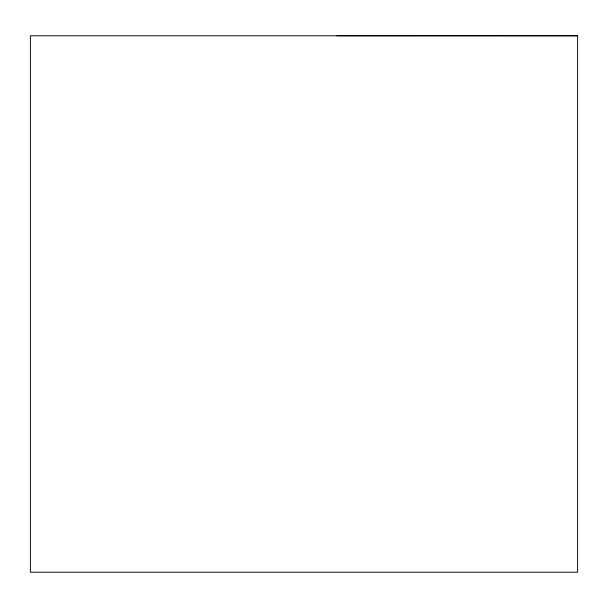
<?xml version="1.0" encoding="UTF-8"?>
<svg xmlns="http://www.w3.org/2000/svg" width="608" height="608" viewBox="0 0 608 608"><rect width="100%" height="100%" fill="white"/><g stroke="black" fill="none" stroke-linecap="round" stroke-linejoin="round"><path stroke-width="0.91" d="M577.6 35.766L30.4 35.766L30.4 572.234L577.6 572.234L577.6 35.766L336.878 35.781"/></g></svg>
